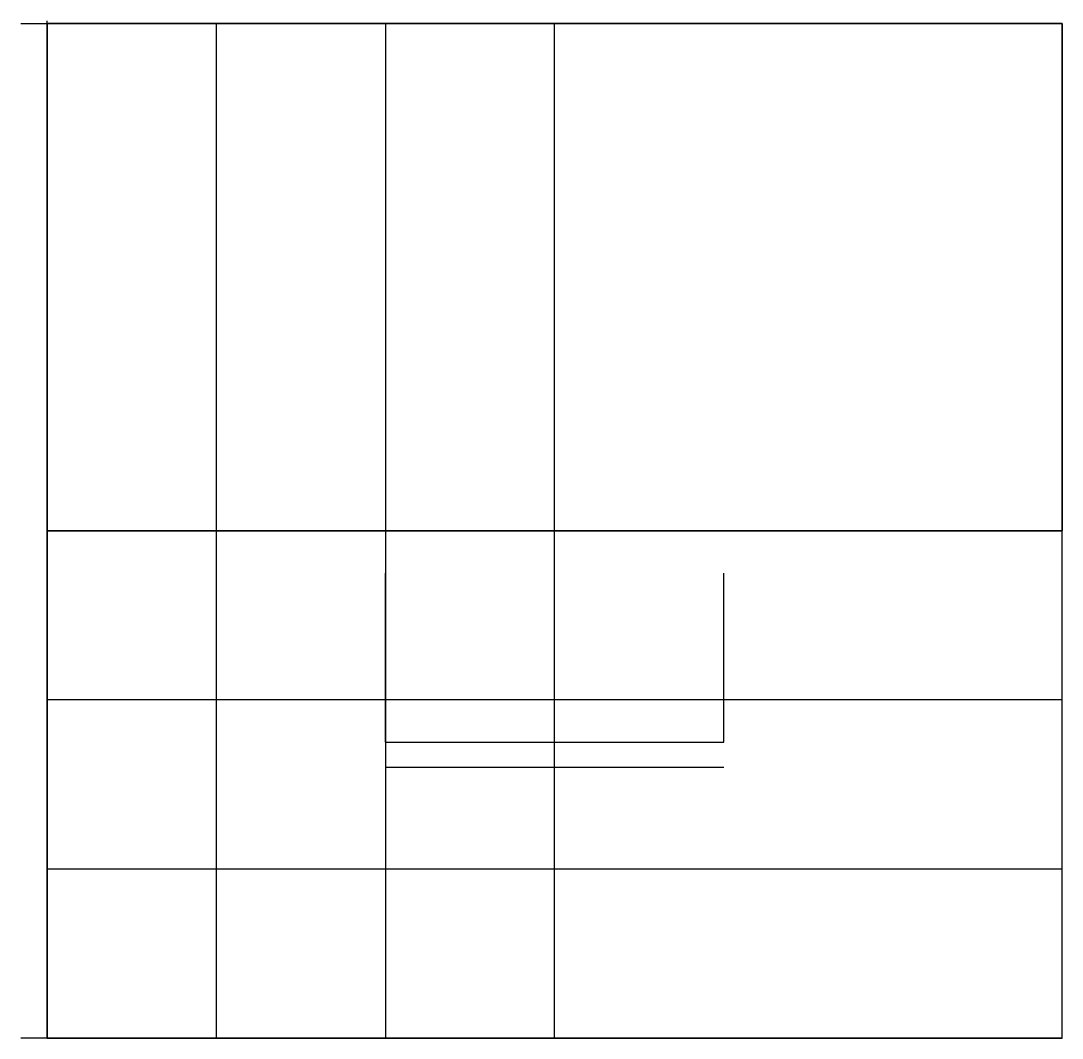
# Model space of a CAD drawing. Extents: x -31 to 1200, y -1200 to 3.
import ezdxf

# ---------------------------------------------------------------- set-up
doc = ezdxf.new("R2010")
doc.units = 0
doc.layers.get('0').update_dxf_attribs({"linetype": 'CONTINUOUS'})

msp = doc.modelspace()

# ---------------------------------------------------------------- linework, layer by layer
at = {"linetype": 'CONTINUOUS'}
for p, q in [((-31.07, 0), (1200, 0)), ((0, -1200), (0, 3.19)), ((1200, 0), (0, 0)), ((0, -1200), (0, 0)), ((0, 0), (0, -1200)), ((1200, 0), (0, 0)), ((0, -600), (0, 0)), ((0, 0), (1200, 0)), ((200, 0), (200, -1200)), ((400, 0), (400, -1200)), ((600, -1200), (600, 0)), ((1200, -1200), (1200, 0)), ((1200, -1200), (1200, 0)), ((1200, 0), (1200, -600)), ((0, -600), (1200, -600)), ((1200, -600), (0, -600)), ((400, -850), (400, -650)), ((800, -850), (800, -650)), ((1200, -800), (0, -800)), ((400, -850), (800, -850)), ((800, -880), (400, -880)), ((1200, -1000), (0, -1000)), ((1200, -1200), (-31.07, -1200)), ((1200, -1200), (0, -1200)), ((0, -1200), (1200, -1200))]:
    msp.add_line(p, q, dxfattribs=at)

doc.saveas('drawing.dxf')
